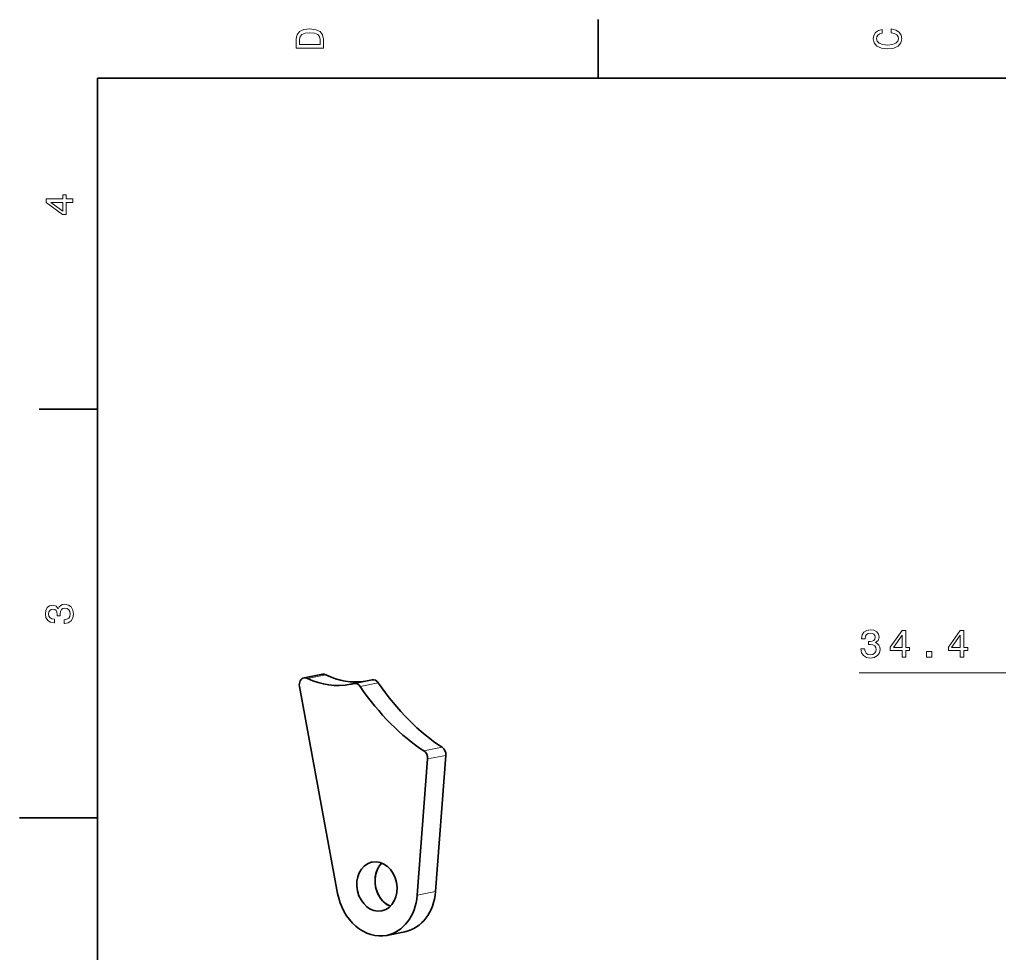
# Model space of a CAD drawing. Extents: x 0 to 297, y 0 to 210.
# Drawn here: x 0 to 125.8, y 87.6 to 207.5 of the extents above; entities that cross this region are included whole.
import ezdxf

# ---------------------------------------------------------------- set-up
doc = ezdxf.new("R2010")
doc.units = 0

msp = doc.modelspace()

# ---------------------------------------------------------------- linework, layer by layer
at = {"color": 7, "lineweight": 35, "ltscale": 0.1875}
for p, q in [((74.300003, 200), (74.300003, 207.5)), ((10, 157.5), (2.5, 157.5))]:
    msp.add_line(p, q, dxfattribs=at)
at = {"color": 7, "lineweight": 35}
for p, q in [((287, 200), (10, 200)), ((10, 200), (10, 10)), ((40.844971, 95.304565), (35.948975, 121.852905))]:
    msp.add_line(p, q, dxfattribs=at)
at = {"color": 7, "lineweight": 35, "ltscale": 0.059687}
for p, q in [((38.885132, 123.439575), (36.543701, 122.9729)), ((47.15332, 89.919189), (49.494751, 90.385864))]:
    msp.add_line(p, q, dxfattribs=at)
at = {"color": 7, "lineweight": 13, "ltscale": 0.059688}
for p, q in [((39.325195, 123.376953), (36.983765, 122.910156)), ((43.726685, 121.878174), (46.068115, 122.344971)), ((53.410767, 95.542236), (51.069336, 95.075439))]:
    msp.add_line(p, q, dxfattribs=at)
at = {"color": 7, "lineweight": 13}
msp.add_line((107.823242, 123.625061), (166.033081, 123.625061), dxfattribs=at)
at = {"color": 7, "lineweight": 35, "ltscale": 0.059688}
msp.add_line((42.931641, 122.255127), (45.273071, 122.721924), dxfattribs=at)
at = {"color": 7, "lineweight": 13, "ltscale": 0.059687}
for p, q in [((54.266235, 114.074463), (51.924805, 113.607788)), ((54.746704, 113.02771), (52.405273, 112.561035))]:
    msp.add_line(p, q, dxfattribs=at)
at = {"color": 7, "lineweight": 35, "ltscale": 0.438414}
msp.add_line((52.405273, 112.561035), (51.069336, 95.075439), dxfattribs=at)
at = {"color": 7, "lineweight": 35, "ltscale": 0.438411}
msp.add_line((54.746704, 113.02771), (53.410767, 95.542236), dxfattribs=at)
at = {"color": 7, "lineweight": 35, "ltscale": 0.25}
msp.add_line((10, 105), (0, 105), dxfattribs=at)
at = {"color": 7, "lineweight": 13}
for points in [[(35.533215, 204.994965), (35.533215, 203.829971), (39.033215, 203.829971), (39.033215, 204.994965), (38.922264, 205.544678), (38.584366, 205.953171), (38.034657, 206.205338), (37.283215, 206.296112), (36.516644, 206.215424), (36.21405, 206.114563), (35.971977, 205.973343), (35.644165, 205.56485), (35.563473, 205.297562)], [(35.951801, 204.959656), (36.027451, 205.342941), (36.259438, 205.605194), (36.672985, 205.761536), (37.283215, 205.811966), (37.873272, 205.756485), (38.286816, 205.600143), (38.533936, 205.332855), (38.614628, 204.959656), (38.614628, 204.298996), (35.951801, 204.298996)], [(111.93206, 205.817017), (112.35569, 205.716141), (112.658287, 205.549713), (112.844887, 205.317734), (112.905403, 205.045395), (112.814629, 204.71759), (112.54229, 204.460388), (112.098488, 204.28891), (111.483215, 204.233429), (110.872986, 204.28891), (110.424141, 204.455338), (110.151802, 204.71254), (110.055984, 205.045395), (110.106415, 205.287476), (110.247627, 205.494247), (110.474571, 205.655624), (110.787247, 205.766571), (110.787247, 206.245682), (110.308144, 206.094391), (109.94503, 205.832138), (109.718086, 205.474075), (109.637398, 205.045395), (109.763474, 204.510818), (110.116501, 204.10231), (110.696472, 203.840057), (111.483215, 203.749283), (112.269958, 203.840057), (112.84993, 204.10231), (113.208, 204.510818), (113.329041, 205.045395), (113.233215, 205.51442), (112.965927, 205.892654), (112.527161, 206.159943), (111.93206, 206.301163)], [(6.833213, 184.02739), (6.833213, 184.481277), (5.965778, 184.481277), (5.965778, 184.98056), (5.56232, 184.98056), (5.56232, 184.481277), (3.408862, 184.481277), (3.408862, 184.022339), (5.521974, 182.489197), (5.965778, 182.489197), (5.965778, 184.02739)], [(5.56232, 182.912827), (3.993876, 184.02739), (5.56232, 184.02739)], [(5.73379, 129.979111), (5.769093, 129.979111), (6.253242, 130.059799), (6.616354, 130.296829), (6.848343, 130.670029), (6.934078, 131.164276), (6.848343, 131.688766), (6.626441, 132.082138), (6.273415, 132.334305), (5.819525, 132.425079), (5.521974, 132.384735), (5.279899, 132.273788), (5.0933, 132.092224), (4.957133, 131.850143), (4.684798, 132.177963), (4.251081, 132.293961), (3.857709, 132.218307), (3.560158, 132.00145), (3.373559, 131.648422), (3.307997, 131.164276), (3.388689, 130.710388), (3.610591, 130.362396), (3.963617, 130.135452), (4.432637, 130.059799), (4.46794, 130.059799), (4.46794, 130.508652), (4.145173, 130.548996), (3.913184, 130.680115), (3.771974, 130.891937), (3.721542, 131.189484), (3.761888, 131.451736), (3.867795, 131.643372), (4.039265, 131.759369), (4.271254, 131.804764), (4.518372, 131.759369), (4.684798, 131.638336), (4.785663, 131.426514), (4.815922, 131.139053), (4.810879, 130.942368), (5.209294, 130.942368), (5.199208, 131.189484), (5.244596, 131.507217), (5.365634, 131.744247), (5.56232, 131.885452), (5.819525, 131.935883), (6.112032, 131.880417), (6.328891, 131.734161), (6.465058, 131.502167), (6.510447, 131.194534), (6.460014, 130.876801), (6.308718, 130.644821), (6.066643, 130.498566), (5.73379, 130.443085)], [(108.070313, 126.724487), (108.070313, 126.689178), (108.151001, 126.205032), (108.388062, 125.841919), (108.76123, 125.609924), (109.255493, 125.5242), (109.780029, 125.609924), (110.17334, 125.831833), (110.425537, 126.18486), (110.516357, 126.638748), (110.475952, 126.936295), (110.36499, 127.178375), (110.183472, 127.364975), (109.941406, 127.501144), (110.269165, 127.773483), (110.385254, 128.207199), (110.30957, 128.600571), (110.092651, 128.898117), (109.739624, 129.084717), (109.255493, 129.150284), (108.801636, 129.06958), (108.453613, 128.847687), (108.226685, 128.494659), (108.151001, 128.025635), (108.151001, 127.990341), (108.599854, 127.990341), (108.640259, 128.313095), (108.771362, 128.54509), (108.983154, 128.686295), (109.280762, 128.73674), (109.542969, 128.696381), (109.734619, 128.590485), (109.850586, 128.419006), (109.895996, 128.187027), (109.850586, 127.939896), (109.729614, 127.773483), (109.517822, 127.672607), (109.230347, 127.642349), (109.033569, 127.6474), (109.033569, 127.248978), (109.280762, 127.259064), (109.598511, 127.213684), (109.835449, 127.092636), (109.976685, 126.89595), (110.0271, 126.638748), (109.97168, 126.346237), (109.825439, 126.129379), (109.593384, 125.99321), (109.285767, 125.94783), (108.968018, 125.99826), (108.736084, 126.149551), (108.589844, 126.391632), (108.534302, 126.724487)], [(113.354736, 125.625061), (113.808594, 125.625061), (113.808594, 126.492493), (114.307861, 126.492493), (114.307861, 126.89595), (113.808594, 126.89595), (113.808594, 129.049408), (113.349731, 129.049408), (111.816528, 126.936295), (111.816528, 126.492493), (113.354736, 126.492493)], [(112.240112, 126.89595), (113.354736, 128.464401), (113.354736, 126.89595)], [(120.826904, 125.625061), (121.280762, 125.625061), (121.280762, 126.492493), (121.780029, 126.492493), (121.780029, 126.89595), (121.280762, 126.89595), (121.280762, 129.049408), (120.821899, 129.049408), (119.288696, 126.936295), (119.288696, 126.492493), (120.826904, 126.492493)], [(119.71228, 126.89595), (120.826904, 128.464401), (120.826904, 126.89595)], [(116.465454, 125.625061), (117.161377, 125.625061), (117.161377, 126.376495), (116.465454, 126.376495)]]:
    msp.add_lwpolyline(points, close=True, dxfattribs=at)
at = {"color": 7, "lineweight": 35}
msp.add_arc((40.797241, 130.686279), 8.696339, 281.281995, 284.003962, dxfattribs=at)
for centre, major_axis, ratio, start_param, end_param in [((39.080566, 122.458862), (0.195435, -0.980713), 0.802338, 2.5916038672, 3.1415650323), ((43.247925, 138.269165), (-0.136353, -15.808472), 0.728111, 5.9472907199, 6.3967803801), ((36.739136, 121.992188), (0.195435, -0.980713), 0.802338, 3.1415650323, 4.694468272), ((36.739136, 121.992188), (0.195435, -0.980713), 0.802338, 2.5916038672, 3.1415650323), ((40.906494, 137.80249), (-0.136353, -15.808472), 0.728111, 5.9472907197, 6.4337813392), ((43.127075, 121.274414), (0.195435, -0.980713), 0.802338, 3.1415521688, 3.1797925478), ((43.127075, 121.274414), (0.195435, -0.980713), 0.802338, 2.0656313812, 3.1415521688), ((45.468506, 121.741211), (0.195435, -0.980713), 0.802338, 2.0656313812, 3.1415521688), ((53.873901, 131.69104), (10.255737, -19.143921), 0.531851, 4.9235653466, 5.521310329), ((51.529785, 131.218018), (10.255615, -19.137085), 0.531752, 4.9233453069, 5.5212394849), ((51.5979, 112.736084), (0.195435, -0.980713), 0.802338, 1.2350419338, 2.4831583148), ((53.939331, 113.202759), (0.195435, -0.980713), 0.802338, 1.2350419338, 2.4831583148), ((45.902466, 96.195801), (0.625488, -3.138306), 0.802338, 6.2831570067, 9.4247496602), ((45.902466, 96.195801), (0.625488, -3.138306), 0.802338, 3.1900102007, 6.2831570067), ((45.902466, 96.195801), (0.625488, -3.138306), 0.802338, 3.1415643531, 3.1900102007), ((48.243896, 96.662476), (0.625488, -3.138306), 0.802338, 3.6250535115, 5.156587162), ((48.243896, 96.662476), (0.625488, -3.138306), 0.802338, 3.6250477108, 5.7997283486), ((45.902466, 96.195801), (1.251099, -6.276489), 0.802338, 4.694468272, 6.283146783), ((48.243896, 96.662476), (0.625488, -3.138306), 0.802338, 5.156587162, 5.7997237934), ((45.902466, 96.195801), (1.251099, -6.276489), 0.802338, 6.283146783, 7.518227241), ((48.243896, 96.662476), (1.251099, -6.276489), 0.802338, 6.283146783, 7.518227241)]:
    msp.add_ellipse(centre, major_axis=major_axis, ratio=ratio, start_param=start_param, end_param=end_param, dxfattribs=at)

doc.saveas('drawing.dxf')
